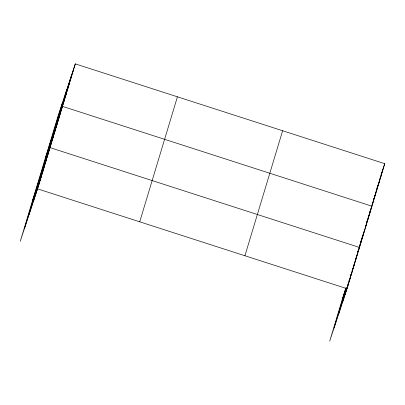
<?xml version="1.0" encoding="UTF-8"?>
<svg xmlns="http://www.w3.org/2000/svg" width="405" height="405" viewBox="0 0 405 405"><rect width="100%" height="100%" fill="white"/><g stroke="black" fill="none" stroke-linecap="round" stroke-linejoin="round"><path stroke-width="0.61" d="M24.599 228.172L62.304 103.164M29.074 214.625L66.784 89.621M33.423 201.482L71.133 76.474M75.3 63.874L57.961 116.306L20.25 241.314L37.589 188.877L75.3 63.874L384.75 163.686L347.039 288.694L329.7 341.126L345.698 288.092M139.71 221.819L177.42 96.81M244.924 255.752L282.629 130.749M334.049 327.984L346.133 287.909M338.524 314.442L346.523 287.92M342.873 301.295L346.781 288.33M347.318 286.563L348.204 283.616M348.918 281.257L349.449 279.49M350.163 277.131L351.049 274.185M352.117 270.651L352.649 268.885M357.807 251.794L358.339 250.027M359.939 244.721L359.048 247.668L363.042 235.654M361.184 240.595L360.647 242.362L364.819 229.762M361.893 238.236L362.429 236.469M366.692 222.325L367.229 220.558M369.593 212.721L370.094 211.066M373.754 198.921L373.253 200.576L377.425 187.971M374.423 196.714L374.919 195.058M377.754 185.672L376.918 188.431L381.085 175.831M380.082 177.947L380.584 176.291M69.301 82.549L73.467 69.944M67.468 88.619L71.639 76.013M65.635 94.689L69.807 82.088M63.808 100.764L67.974 88.158M61.975 106.834L66.142 94.233M60.142 112.904L64.309 100.303M45.137 158.811L62.481 106.373L371.927 206.191L367.958 218.189M56.533 124.872L60.699 112.266M54.756 130.764L58.922 118.159M52.979 136.657L57.145 124.051M51.202 142.55L55.369 129.949M49.425 148.443L53.592 135.842M47.643 154.335L51.815 141.735M32.694 200.06L50.038 147.628L359.483 247.44L355.317 260.045M44.089 166.121L48.256 153.52M42.312 172.014L46.479 159.413M40.535 177.911L44.702 165.306M38.758 183.804L42.925 171.199M36.977 189.697L41.148 177.091M35.2 195.59L39.371 182.984M380.978 175.087L384.75 163.686M379.743 179.359L382.917 169.756M375.683 192.704L379.257 181.901M372.018 204.849L375.592 194.046M369.988 211.521L373.759 200.116M366.778 222.284L370.15 212.083M365.593 226.375L368.373 217.976M362.627 235.872L366.596 223.869M357.888 251.748L361.265 241.547M342.144 299.877L346.098 287.925M353.737 265.336L357.706 253.333M352.558 269.431L355.929 259.225M350.183 277.121L354.152 265.118M348.999 281.217L352.375 271.011M346.427 289.509L350.598 276.909M344.65 295.402L348.816 282.801M37.589 188.877L347.039 288.694"/></g></svg>
